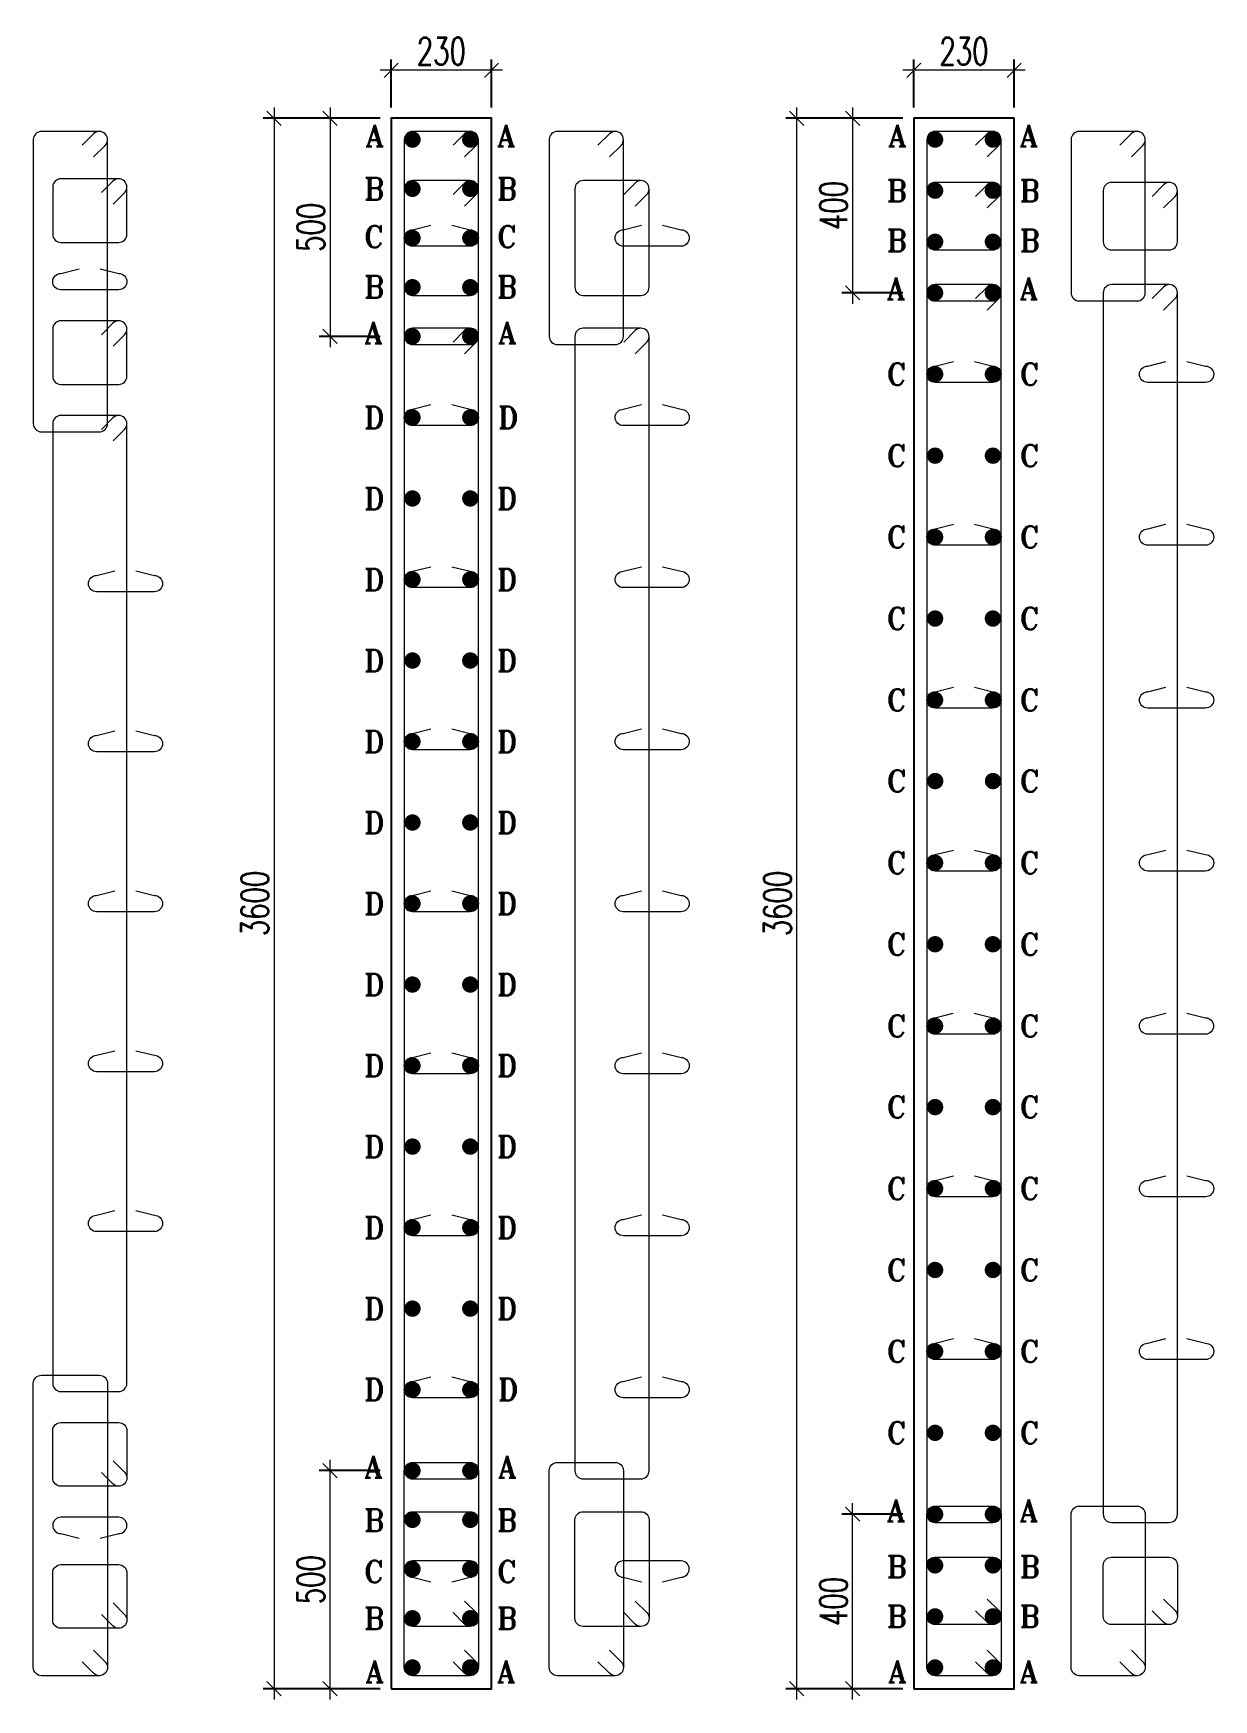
# Model space of a CAD drawing. Header units: millimetres. Extents: x 1123469 to 1752051, y -126924 to 196924.
# Drawn here: x 1627147 to 1637968, y -91396 to -76117 of the extents above; entities that cross this region are included whole.
import ezdxf

# ---------------------------------------------------------------- set-up
doc = ezdxf.new("R2010")
doc.units = ezdxf.units.MM
doc.header["$LTSCALE"] = 500
doc.header["$MEASUREMENT"] = 0
doc.header["$PDMODE"] = 34
doc.layers.get('Defpoints').update_dxf_attribs({"lineweight": 0})
doc.layers.add('DIAMENTION', color=1, linetype='Continuous', lineweight=0)
doc.layers.add('STEEL', color=7, linetype='Continuous', lineweight=20)
for name, color, linetype in [('Reinf', 4, 'Continuous'), ('S-TEXT', 3, 'Continuous'), ('TOWER AREA COLUMN.', 6, 'Continuous')]:
    doc.layers.add(name, color=color, linetype=linetype)
doc.styles.add('2MM', font='romans.shx', dxfattribs={"width": 0.7})
doc.styles.add('ROMANT', font='romant__.ttf', dxfattribs={"width": 0.9, "height": 600})
doc.dimstyles.new('SHUIB', dxfattribs={"dimtxt": 200, "dimasz": 180, "dimexe": 100, "dimexo": 250, "dimgap": 50, "dimtad": 2, "dimdec": 0, "dimzin": 1, "dimdsep": 46, "dimtxsty": '2MM', "dimblk": 'OBLIQUE', "dimcen": 0, "dimdle": 100, "dimclrd": 1, "dimclre": 1, "dimclrt": 3, "dimadec": 0, "dimazin": 0, "dimtfac": 1, "dimtdec": 0, "dimtix": 1, "dimtmove": 2, "dimatfit": 3, "dimfxl": 1, "dimtolj": 1, "dimlwd": -1, "dimarcsym": 0})

# ---------------------------------------------------------------- blocks, each defined once
blk = doc.blocks.new('_Oblique')
at = {"color": 0, "linetype": 'ByBlock', "lineweight": -2}
blk.add_line((-0.5, -0.5), (0.5, 0.5), dxfattribs=at)
blk = doc.blocks.new('*D777')
at = {"layer": 'Defpoints', "color": 0, "ltscale": 100, "transparency": 16777216}
for p in [(1630428, -76456), (1630428, -76896), (1631348, -76896)]:
    blk.add_point(p, dxfattribs=at)
at = {"layer": 'DIAMENTION', "color": 1, "lineweight": -2, "ltscale": 100, "transparency": 16777216}
for p, q in [((1630428, -76796), (1630428, -76356)), ((1631348, -76796), (1631348, -76356))]:
    blk.add_line(p, q, dxfattribs=at)
at = {"layer": 'DIAMENTION', "color": 1, "ltscale": 100, "transparency": 16777216}
blk.add_line((1631448, -76456), (1630328, -76456), dxfattribs=at)
at = {"layer": 'DIAMENTION', "color": 1, "ltscale": 100, "transparency": 16777216, "xscale": 130, "yscale": 130, "zscale": 130, "rotation": 180}
blk.add_blockref('_Oblique', (1630428, -76456), dxfattribs=at)
at = {"layer": 'DIAMENTION', "color": 1, "ltscale": 100, "transparency": 16777216, "xscale": 130, "yscale": 130, "zscale": 130}
blk.add_blockref('_Oblique', (1631348, -76456), dxfattribs=at)
at = {"layer": 'DIAMENTION', "color": 3, "ltscale": 100, "transparency": 16777216, "insert": (1630888, -76281), "char_height": 250, "attachment_point": 5, "style": '2MM'}
blk.add_mtext('\\A1;230', dxfattribs=at)
blk = doc.blocks.new('*D778')
at = {"layer": 'Defpoints', "color": 0, "ltscale": 100, "transparency": 16777216}
for p in [(1630428, -76896), (1629354, -91296), (1630428, -91296)]:
    blk.add_point(p, dxfattribs=at)
at = {"layer": 'DIAMENTION', "color": 1, "ltscale": 100, "transparency": 16777216}
blk.add_line((1629354, -76796), (1629354, -91396), dxfattribs=at)
at = {"layer": 'DIAMENTION', "color": 1, "lineweight": -2, "ltscale": 100, "transparency": 16777216}
for p, q in [((1630328, -76896), (1629254, -76896)), ((1630328, -91296), (1629254, -91296))]:
    blk.add_line(p, q, dxfattribs=at)
at = {"layer": 'DIAMENTION', "color": 1, "ltscale": 100, "transparency": 16777216, "xscale": 130, "yscale": 130, "zscale": 130}
for p, rotation in [((1629354, -76896), 90), ((1629354, -91296), 270)]:
    blk.add_blockref('_Oblique', p, dxfattribs=dict(at, rotation=rotation))
at = {"layer": 'DIAMENTION', "color": 3, "ltscale": 100, "transparency": 16777216, "insert": (1629179, -84096), "char_height": 250, "attachment_point": 5, "rotation": 90, "style": '2MM'}
blk.add_mtext('\\A1;3600', dxfattribs=at)
blk = doc.blocks.new('*D776')
at = {"layer": 'Defpoints', "color": 0, "ltscale": 100, "transparency": 16777216}
for p in [(1630428, -76896), (1629867, -78896), (1630428, -78896)]:
    blk.add_point(p, dxfattribs=at)
at = {"layer": 'DIAMENTION', "color": 1, "ltscale": 100, "transparency": 16777216}
blk.add_line((1629867, -76796), (1629867, -78996), dxfattribs=at)
at = {"layer": 'DIAMENTION', "color": 1, "lineweight": -2, "ltscale": 100, "transparency": 16777216}
for p, q in [((1630328, -76896), (1629767, -76896)), ((1630328, -78896), (1629767, -78896))]:
    blk.add_line(p, q, dxfattribs=at)
at = {"layer": 'DIAMENTION', "color": 1, "ltscale": 100, "transparency": 16777216, "xscale": 130, "yscale": 130, "zscale": 130}
for p, rotation in [((1629867, -76896), 90), ((1629867, -78896), 270)]:
    blk.add_blockref('_Oblique', p, dxfattribs=dict(at, rotation=rotation))
at = {"layer": 'DIAMENTION', "color": 3, "ltscale": 100, "transparency": 16777216, "insert": (1629692, -77896), "char_height": 250, "attachment_point": 5, "rotation": 90, "style": '2MM'}
blk.add_mtext('\\A1;500', dxfattribs=at)
blk = doc.blocks.new('*D780')
at = {"layer": 'Defpoints', "color": 0, "ltscale": 100, "transparency": 16777216}
for p in [(1635219, -76456), (1635219, -76896), (1636139, -76896)]:
    blk.add_point(p, dxfattribs=at)
at = {"layer": 'DIAMENTION', "color": 1, "lineweight": -2, "ltscale": 100, "transparency": 16777216}
for p, q in [((1635219, -76796), (1635219, -76356)), ((1636139, -76796), (1636139, -76356))]:
    blk.add_line(p, q, dxfattribs=at)
at = {"layer": 'DIAMENTION', "color": 1, "ltscale": 100, "transparency": 16777216}
blk.add_line((1636239, -76456), (1635119, -76456), dxfattribs=at)
at = {"layer": 'DIAMENTION', "color": 1, "ltscale": 100, "transparency": 16777216, "xscale": 130, "yscale": 130, "zscale": 130, "rotation": 180}
blk.add_blockref('_Oblique', (1635219, -76456), dxfattribs=at)
at = {"layer": 'DIAMENTION', "color": 1, "ltscale": 100, "transparency": 16777216, "xscale": 130, "yscale": 130, "zscale": 130}
blk.add_blockref('_Oblique', (1636139, -76456), dxfattribs=at)
at = {"layer": 'DIAMENTION', "color": 3, "ltscale": 100, "transparency": 16777216, "insert": (1635679, -76281), "char_height": 250, "attachment_point": 5, "style": '2MM'}
blk.add_mtext('\\A1;230', dxfattribs=at)
blk = doc.blocks.new('*D781')
at = {"layer": 'Defpoints', "color": 0, "ltscale": 100, "transparency": 16777216}
for p in [(1635219, -76896), (1634145, -91296), (1635219, -91296)]:
    blk.add_point(p, dxfattribs=at)
at = {"layer": 'DIAMENTION', "color": 1, "ltscale": 100, "transparency": 16777216}
blk.add_line((1634145, -76796), (1634145, -91396), dxfattribs=at)
at = {"layer": 'DIAMENTION', "color": 1, "lineweight": -2, "ltscale": 100, "transparency": 16777216}
for p, q in [((1635119, -76896), (1634045, -76896)), ((1635119, -91296), (1634045, -91296))]:
    blk.add_line(p, q, dxfattribs=at)
at = {"layer": 'DIAMENTION', "color": 1, "ltscale": 100, "transparency": 16777216, "xscale": 130, "yscale": 130, "zscale": 130}
for p, rotation in [((1634145, -76896), 90), ((1634145, -91296), 270)]:
    blk.add_blockref('_Oblique', p, dxfattribs=dict(at, rotation=rotation))
at = {"layer": 'DIAMENTION', "color": 3, "ltscale": 100, "transparency": 16777216, "insert": (1633970, -84096), "char_height": 250, "attachment_point": 5, "rotation": 90, "style": '2MM'}
blk.add_mtext('\\A1;3600', dxfattribs=at)
blk = doc.blocks.new('*D779')
at = {"layer": 'Defpoints', "color": 0, "ltscale": 100, "transparency": 16777216}
for p in [(1635219, -76896), (1634658, -78496), (1635219, -78496)]:
    blk.add_point(p, dxfattribs=at)
at = {"layer": 'DIAMENTION', "color": 1, "ltscale": 100, "transparency": 16777216}
blk.add_line((1634658, -76796), (1634658, -78596), dxfattribs=at)
at = {"layer": 'DIAMENTION', "color": 1, "lineweight": -2, "ltscale": 100, "transparency": 16777216}
for p, q in [((1635119, -76896), (1634558, -76896)), ((1635119, -78496), (1634558, -78496))]:
    blk.add_line(p, q, dxfattribs=at)
at = {"layer": 'DIAMENTION', "color": 1, "ltscale": 100, "transparency": 16777216, "xscale": 130, "yscale": 130, "zscale": 130}
for p, rotation in [((1634658, -76896), 90), ((1634658, -78496), 270)]:
    blk.add_blockref('_Oblique', p, dxfattribs=dict(at, rotation=rotation))
at = {"layer": 'DIAMENTION', "color": 3, "ltscale": 100, "transparency": 16777216, "insert": (1634483, -77696), "char_height": 250, "attachment_point": 5, "rotation": 90, "style": '2MM'}
blk.add_mtext('\\A1;400', dxfattribs=at)
blk = doc.blocks.new('*D814')
at = {"layer": 'Defpoints', "color": 0, "ltscale": 100, "transparency": 16777216}
for p in [(1629867, -89296), (1630428, -89296), (1630428, -91296)]:
    blk.add_point(p, dxfattribs=at)
at = {"layer": 'DIAMENTION', "color": 1, "ltscale": 100, "transparency": 16777216}
blk.add_line((1629867, -91396), (1629867, -89196), dxfattribs=at)
at = {"layer": 'DIAMENTION', "color": 1, "lineweight": -2, "ltscale": 100, "transparency": 16777216}
for p, q in [((1630328, -89296), (1629767, -89296)), ((1630328, -91296), (1629767, -91296))]:
    blk.add_line(p, q, dxfattribs=at)
at = {"layer": 'DIAMENTION', "color": 1, "ltscale": 100, "transparency": 16777216, "xscale": 130, "yscale": 130, "zscale": 130}
for p, rotation in [((1629867, -89296), 90), ((1629867, -91296), 270)]:
    blk.add_blockref('_Oblique', p, dxfattribs=dict(at, rotation=rotation))
at = {"layer": 'DIAMENTION', "color": 3, "ltscale": 100, "transparency": 16777216, "insert": (1629692, -90296), "char_height": 250, "attachment_point": 5, "rotation": 90, "style": '2MM'}
blk.add_mtext('\\A1;500', dxfattribs=at)
blk = doc.blocks.new('*D815')
at = {"layer": 'Defpoints', "color": 0, "ltscale": 100, "transparency": 16777216}
for p in [(1634658, -89696), (1635219, -89696), (1635219, -91296)]:
    blk.add_point(p, dxfattribs=at)
at = {"layer": 'DIAMENTION', "color": 1, "ltscale": 100, "transparency": 16777216}
blk.add_line((1634658, -91396), (1634658, -89596), dxfattribs=at)
at = {"layer": 'DIAMENTION', "color": 1, "lineweight": -2, "ltscale": 100, "transparency": 16777216}
for p, q in [((1635119, -89696), (1634558, -89696)), ((1635119, -91296), (1634558, -91296))]:
    blk.add_line(p, q, dxfattribs=at)
at = {"layer": 'DIAMENTION', "color": 1, "ltscale": 100, "transparency": 16777216, "xscale": 130, "yscale": 130, "zscale": 130}
for p, rotation in [((1634658, -89696), 90), ((1634658, -91296), 270)]:
    blk.add_blockref('_Oblique', p, dxfattribs=dict(at, rotation=rotation))
at = {"layer": 'DIAMENTION', "color": 3, "ltscale": 100, "transparency": 16777216, "insert": (1634483, -90496), "char_height": 250, "attachment_point": 5, "rotation": 90, "style": '2MM'}
blk.add_mtext('\\A1;400', dxfattribs=at)

msp = doc.modelspace()

# ---------------------------------------------------------------- linework, layer by layer
at = {"layer": 'Reinf', "color": 4, "linetype": 'ByBlock', "const_width": 75}
for points in [[(1630623.1, -77128.9, -1), (1630623.1, -77053.9, -1)], [(1631153.1, -77128.9, 1), (1631153.1, -77053.9, 1)], [(1635414.3, -77128.9, -1), (1635414.3, -77053.9, -1)], [(1635944.3, -77128.9, 1), (1635944.3, -77053.9, 1)], [(1630623.1, -77580.1, -1), (1630623.1, -77505.1, -1)], [(1631153.1, -77580.1, 1), (1631153.1, -77505.1, 1)], [(1635414.3, -77597.2, -1), (1635414.3, -77522.2, -1)], [(1635944.3, -77597.2, 1), (1635944.3, -77522.2, 1)], [(1630623.1, -78031.4, -1), (1630623.1, -77956.4, -1)], [(1631153.1, -78031.4, 1), (1631153.1, -77956.4, 1)], [(1635414.3, -78065.6, -1), (1635414.3, -77990.6, -1)], [(1635944.3, -78065.6, 1), (1635944.3, -77990.6, 1)], [(1630623.1, -78482.6, -1), (1630623.1, -78407.6, -1)], [(1631153.1, -78482.6, 1), (1631153.1, -78407.6, 1)], [(1635414.3, -78533.9, -1), (1635414.3, -78458.9, -1)], [(1635944.3, -78533.9, 1), (1635944.3, -78458.9, 1)], [(1630623.1, -78933.9, -1), (1630623.1, -78858.9, -1)], [(1631153.1, -78933.9, 1), (1631153.1, -78858.9, 1)], [(1635414.3, -79280.6, -1), (1635414.3, -79205.6, -1)], [(1635944.3, -79280.6, 1), (1635944.3, -79205.6, 1)], [(1630623.1, -79676.8, -1), (1630623.1, -79601.8, -1)], [(1631153.1, -79676.8, 1), (1631153.1, -79601.8, 1)], [(1635414.3, -80027.2, -1), (1635414.3, -79952.2, -1)], [(1635944.3, -80027.2, 1), (1635944.3, -79952.2, 1)], [(1630623.1, -80419.6, -1), (1630623.1, -80344.6, -1)], [(1631153.1, -80419.6, 1), (1631153.1, -80344.6, 1)], [(1635414.3, -80773.9, -1), (1635414.3, -80698.9, -1)], [(1635944.3, -80773.9, 1), (1635944.3, -80698.9, 1)], [(1630623.1, -81162.5, -1), (1630623.1, -81087.5, -1)], [(1631153.1, -81162.5, 1), (1631153.1, -81087.5, 1)], [(1635414.3, -81520.6, -1), (1635414.3, -81445.6, -1)], [(1635944.3, -81520.6, 1), (1635944.3, -81445.6, 1)], [(1630623.1, -81905.3, -1), (1630623.1, -81830.3, -1)], [(1631153.1, -81905.3, 1), (1631153.1, -81830.3, 1)], [(1635414.3, -82267.2, -1), (1635414.3, -82192.2, -1)], [(1635944.3, -82267.2, 1), (1635944.3, -82192.2, 1)], [(1630623.1, -82648.2, -1), (1630623.1, -82573.2, -1)], [(1631153.1, -82648.2, 1), (1631153.1, -82573.2, 1)], [(1635415.3, -83010.9, -1), (1635415.3, -82935.9, -1)], [(1635945.3, -83010.9, 1), (1635945.3, -82935.9, 1)], [(1630623.1, -83391, -1), (1630623.1, -83316, -1)], [(1631153.1, -83391, 1), (1631153.1, -83316, 1)], [(1635414.3, -83760.6, -1), (1635414.3, -83685.6, -1)], [(1635944.3, -83760.6, 1), (1635944.3, -83685.6, 1)], [(1630623.1, -84133.9, -1), (1630623.1, -84058.9, -1)], [(1631153.1, -84133.9, 1), (1631153.1, -84058.9, 1)], [(1635414.3, -84507.2, -1), (1635414.3, -84432.2, -1)], [(1635944.3, -84507.2, 1), (1635944.3, -84432.2, 1)], [(1630623.1, -84876.8, -1), (1630623.1, -84801.8, -1)], [(1631153.1, -84876.8, 1), (1631153.1, -84801.8, 1)], [(1635413.9, -85256.9, -1), (1635413.9, -85181.9, -1)], [(1635943.9, -85256.9, 1), (1635943.9, -85181.9, 1)], [(1630623.1, -85619.6, -1), (1630623.1, -85544.6, -1)], [(1631153.1, -85619.6, 1), (1631153.1, -85544.6, 1)], [(1635414.3, -86000.6, -1), (1635414.3, -85925.6, -1)], [(1635944.3, -86000.6, 1), (1635944.3, -85925.6, 1)], [(1630623.1, -86362.5, -1), (1630623.1, -86287.5, -1)], [(1631153.1, -86362.5, 1), (1631153.1, -86287.5, 1)], [(1635414.3, -86747.2, -1), (1635414.3, -86672.2, -1)], [(1635944.3, -86747.2, 1), (1635944.3, -86672.2, 1)], [(1630623.1, -87105.3, -1), (1630623.1, -87030.3, -1)], [(1631153.1, -87105.3, 1), (1631153.1, -87030.3, 1)], [(1635414.3, -87493.9, -1), (1635414.3, -87418.9, -1)], [(1635944.3, -87493.9, 1), (1635944.3, -87418.9, 1)], [(1630623.1, -87848.2, -1), (1630623.1, -87773.2, -1)], [(1631153.1, -87848.2, 1), (1631153.1, -87773.2, 1)], [(1635414.3, -88240.6, -1), (1635414.3, -88165.6, -1)], [(1635944.3, -88240.6, 1), (1635944.3, -88165.6, 1)], [(1630623.1, -88516, 1), (1630623.1, -88591, 1)], [(1631153.1, -88516, -1), (1631153.1, -88591, -1)], [(1635414.3, -88987.2, -1), (1635414.3, -88912.2, -1)], [(1635944.3, -88987.2, 1), (1635944.3, -88912.2, 1)], [(1630623.1, -89258.9, 1), (1630623.1, -89333.9, 1)], [(1631153.1, -89258.9, -1), (1631153.1, -89333.9, -1)], [(1630623.1, -89710.1, 1), (1630623.1, -89785.1, 1)], [(1631153.1, -89710.1, -1), (1631153.1, -89785.1, -1)], [(1635414.3, -89658.9, 1), (1635414.3, -89733.9, 1)], [(1635944.3, -89658.9, -1), (1635944.3, -89733.9, -1)], [(1630623.1, -90161.4, 1), (1630623.1, -90236.4, 1)], [(1631153.1, -90161.4, -1), (1631153.1, -90236.4, -1)], [(1635414.3, -90127.2, 1), (1635414.3, -90202.2, 1)], [(1635944.3, -90127.2, -1), (1635944.3, -90202.2, -1)], [(1630623.1, -90612.6, 1), (1630623.1, -90687.6, 1)], [(1631153.1, -90612.6, -1), (1631153.1, -90687.6, -1)], [(1635414.3, -90595.6, 1), (1635414.3, -90670.6, 1)], [(1635944.3, -90595.6, -1), (1635944.3, -90670.6, -1)], [(1630623.1, -91063.9, 1), (1630623.1, -91138.9, 1)], [(1631153.1, -91063.9, -1), (1631153.1, -91138.9, -1)], [(1635414.3, -91063.9, 1), (1635414.3, -91138.9, 1)], [(1635944.3, -91063.9, -1), (1635944.3, -91138.9, -1)]]:
    msp.add_lwpolyline(points, format="xyb", close=True, dxfattribs=at)
at = {"layer": 'STEEL', "color": 4, "linetype": 'ByBlock'}
for points in [[(1627222.2, -79771.4), (1627752.2, -79771.4, 0.4142136), (1627827.2, -79696.4), (1627827.2, -77091.4, 0.4142136), (1627752.2, -77016.4), (1627222.2, -77016.4, 0.4142136), (1627147.2, -77091.4), (1627147.2, -79696.4, 0.4142136)], [(1630623.1, -78971.4), (1631153.1, -78971.4, 0.4142136), (1631228.1, -78896.4), (1631228.1, -77091.4, 0.4142136), (1631153.1, -77016.4), (1630623.1, -77016.4, 0.4142136), (1630548.1, -77091.4), (1630548.1, -78896.4, 0.4142136)], [(1631951.9, -78971.4), (1632481.9, -78971.4, 0.4142136), (1632556.9, -78896.4), (1632556.9, -77091.4, 0.4142136), (1632481.9, -77016.4), (1631951.9, -77016.4, 0.4142136), (1631876.9, -77091.4), (1631876.9, -78896.4, 0.4142136)], [(1635414.3, -78571.4), (1635944.3, -78571.4, 0.4142136), (1636019.3, -78496.4), (1636019.3, -77091.4, 0.4142136), (1635944.3, -77016.4), (1635414.3, -77016.4, 0.4142136), (1635339.3, -77091.4), (1635339.3, -78496.4, 0.4142136)], [(1636735.9, -78571.4), (1637265.9, -78571.4, 0.4142136), (1637340.9, -78496.4), (1637340.9, -77091.4, 0.4142136), (1637265.9, -77016.4), (1636735.9, -77016.4, 0.4142136), (1636660.9, -77091.4), (1636660.9, -78496.4, 0.4142136)], [(1627399.7, -78034.4), (1627929.7, -78034.4, 0.4142136), (1628004.7, -77959.4), (1628004.7, -77525.6, 0.4142136), (1627929.7, -77450.6), (1627399.7, -77450.6, 0.4142136), (1627324.7, -77525.6), (1627324.7, -77959.4, 0.4142136)], [(1630623.1, -78519.9), (1631153.1, -78519.9, 0.4142136), (1631228.1, -78444.9), (1631228.1, -77542.6, 0.4142136), (1631153.1, -77467.6), (1630623.1, -77467.6, 0.4142136), (1630548.1, -77542.6), (1630548.1, -78444.9, 0.4142136)], [(1632187.5, -78519.9), (1632717.5, -78519.9, 0.4142136), (1632792.5, -78444.9), (1632792.5, -77542.6, 0.4142136), (1632717.5, -77467.6), (1632187.5, -77467.6, 0.4142136), (1632112.5, -77542.6), (1632112.5, -78444.9, 0.4142136)], [(1635414.3, -78102.8), (1635944.3, -78102.8, 0.4142136), (1636019.3, -78027.8), (1636019.3, -77559.7, 0.4142136), (1635944.3, -77484.7), (1635414.3, -77484.7, 0.4142136), (1635339.3, -77559.7), (1635339.3, -78027.8, 0.4142136)], [(1637031.1, -78102.8), (1637561.1, -78102.8, 0.4142136), (1637636.1, -78027.8), (1637636.1, -77559.7, 0.4142136), (1637561.1, -77484.7), (1637031.1, -77484.7, 0.4142136), (1636956.1, -77559.7), (1636956.1, -78027.8, 0.4142136)], [(1635414.3, -89771.4), (1635944.3, -89771.4, 0.4142136), (1636019.3, -89696.4), (1636019.3, -78496.4, 0.4142136), (1635944.3, -78421.4), (1635414.3, -78421.4, 0.4142136), (1635339.3, -78496.4), (1635339.3, -89696.4, 0.4142136)], [(1637031.1, -89771.4), (1637561.1, -89771.4, 0.4142136), (1637636.1, -89696.4), (1637636.1, -78496.4, 0.4142136), (1637561.1, -78421.4), (1637031.1, -78421.4, 0.4142136), (1636956.1, -78496.4), (1636956.1, -89696.4, 0.4142136)], [(1627399.7, -79336.9), (1627929.7, -79336.9, 0.4142136), (1628004.7, -79261.9), (1628004.7, -78828.1, 0.4142136), (1627929.7, -78753.1), (1627399.7, -78753.1, 0.4142136), (1627324.7, -78828.1), (1627324.7, -79261.9, 0.4142136)], [(1630623.1, -89371.4), (1631153.1, -89371.4, 0.4142136), (1631228.1, -89296.4), (1631228.1, -78896.4, 0.4142136), (1631153.1, -78821.4), (1630623.1, -78821.4, 0.4142136), (1630548.1, -78896.4), (1630548.1, -89296.4, 0.4142136)], [(1632187.5, -89371.4), (1632717.5, -89371.4, 0.4142136), (1632792.5, -89296.4), (1632792.5, -78896.4, 0.4142136), (1632717.5, -78821.4), (1632187.5, -78821.4, 0.4142136), (1632112.5, -78896.4), (1632112.5, -89296.4, 0.4142136)], [(1627399.7, -88571.4), (1627929.7, -88571.4, 0.4142136), (1628004.7, -88496.4), (1628004.7, -79696.4, 0.4142136), (1627929.7, -79621.4), (1627399.7, -79621.4, 0.4142136), (1627324.7, -79696.4), (1627324.7, -88496.4, 0.4142136)], [(1627222.2, -88421.4), (1627752.2, -88421.4, -0.4142136), (1627827.2, -88496.4), (1627827.2, -91101.4, -0.4142136), (1627752.2, -91176.4), (1627222.2, -91176.4, -0.4142136), (1627147.2, -91101.4), (1627147.2, -88496.4, -0.4142136)], [(1627399.7, -88855.8), (1627929.7, -88855.8, -0.4142136), (1628004.7, -88930.8), (1628004.7, -89364.7, -0.4142136), (1627929.7, -89439.7), (1627399.7, -89439.7, -0.4142136), (1627324.7, -89364.7), (1627324.7, -88930.8, -0.4142136)], [(1630623.1, -89221.4), (1631153.1, -89221.4, -0.4142136), (1631228.1, -89296.4), (1631228.1, -91101.4, -0.4142136), (1631153.1, -91176.4), (1630623.1, -91176.4, -0.4142136), (1630548.1, -91101.4), (1630548.1, -89296.4, -0.4142136)], [(1631951.9, -89221.4), (1632481.9, -89221.4, -0.4142136), (1632556.9, -89296.4), (1632556.9, -91101.4, -0.4142136), (1632481.9, -91176.4), (1631951.9, -91176.4, -0.4142136), (1631876.9, -91101.4), (1631876.9, -89296.4, -0.4142136)], [(1630623.1, -89672.9), (1631153.1, -89672.9, -0.4142136), (1631228.1, -89747.9), (1631228.1, -90650.1, -0.4142136), (1631153.1, -90725.1), (1630623.1, -90725.1, -0.4142136), (1630548.1, -90650.1), (1630548.1, -89747.9, -0.4142136)], [(1632187.5, -89672.9), (1632717.5, -89672.9, -0.4142136), (1632792.5, -89747.9), (1632792.5, -90650.1, -0.4142136), (1632717.5, -90725.1), (1632187.5, -90725.1, -0.4142136), (1632112.5, -90650.1), (1632112.5, -89747.9, -0.4142136)], [(1635414.3, -89621.4), (1635944.3, -89621.4, -0.4142136), (1636019.3, -89696.4), (1636019.3, -91101.4, -0.4142136), (1635944.3, -91176.4), (1635414.3, -91176.4, -0.4142136), (1635339.3, -91101.4), (1635339.3, -89696.4, -0.4142136)], [(1636735.9, -89621.4), (1637265.9, -89621.4, -0.4142136), (1637340.9, -89696.4), (1637340.9, -91101.4, -0.4142136), (1637265.9, -91176.4), (1636735.9, -91176.4, -0.4142136), (1636660.9, -91101.4), (1636660.9, -89696.4, -0.4142136)], [(1635414.3, -90090), (1635944.3, -90090, -0.4142136), (1636019.3, -90165), (1636019.3, -90633.1, -0.4142136), (1635944.3, -90708.1), (1635414.3, -90708.1, -0.4142136), (1635339.3, -90633.1), (1635339.3, -90165, -0.4142136)], [(1637031.1, -90090), (1637561.1, -90090, -0.4142136), (1637636.1, -90165), (1637636.1, -90633.1, -0.4142136), (1637561.1, -90708.1), (1637031.1, -90708.1, -0.4142136), (1636956.1, -90633.1), (1636956.1, -90165, -0.4142136)], [(1627399.7, -90158.3), (1627929.7, -90158.3, -0.4142136), (1628004.7, -90233.3), (1628004.7, -90667.2, -0.4142136), (1627929.7, -90742.2), (1627399.7, -90742.2, -0.4142136), (1627324.7, -90667.2), (1627324.7, -90233.3, -0.4142136)]]:
    msp.add_lwpolyline(points, format="xyb", close=True, dxfattribs=at)
for points in [[(1627700.2, -77249.6), (1627805.4, -77144.4, 0.4142136), (1627805.4, -77038.4), (1627805.4, -77038.4, 0.4142136), (1627699.3, -77038.4), (1627594.1, -77143.6)], [(1631101.1, -77249.6), (1631206.3, -77144.4, 0.4142136), (1631206.3, -77038.4), (1631206.3, -77038.4, 0.4142136), (1631100.2, -77038.4), (1630995, -77143.6)], [(1632429.9, -77249.6), (1632535.1, -77144.4, 0.4142136), (1632535.1, -77038.4), (1632535.1, -77038.4, 0.4142136), (1632429, -77038.4), (1632323.8, -77143.6)], [(1635892.3, -77249.6), (1635997.5, -77144.4, 0.4142136), (1635997.5, -77038.4), (1635997.5, -77038.4, 0.4142136), (1635891.4, -77038.4), (1635786.2, -77143.6)], [(1637213.9, -77249.6), (1637319.1, -77144.4, 0.4142136), (1637319.1, -77038.4), (1637319.1, -77038.4, 0.4142136), (1637213, -77038.4), (1637107.8, -77143.6)], [(1627877.7, -77683.8), (1627982.9, -77578.6, 0.4142136), (1627982.9, -77472.5), (1627982.9, -77472.5, 0.4142136), (1627876.8, -77472.5), (1627771.6, -77577.7)], [(1631101.1, -77700.9), (1631206.3, -77595.7, 0.4142136), (1631206.3, -77489.6), (1631206.3, -77489.6, 0.4142136), (1631100.2, -77489.6), (1630995, -77594.8)], [(1632665.5, -77700.9), (1632770.7, -77595.7, 0.4142136), (1632770.7, -77489.6), (1632770.7, -77489.6, 0.4142136), (1632664.6, -77489.6), (1632559.4, -77594.8)], [(1635892.3, -77718), (1635997.5, -77612.8, 0.4142136), (1635997.5, -77506.7), (1635997.5, -77506.7, 0.4142136), (1635891.4, -77506.7), (1635786.2, -77611.9)], [(1637509, -77718), (1637614.3, -77612.8, 0.4142136), (1637614.3, -77506.7), (1637614.3, -77506.7, 0.4142136), (1637508.2, -77506.7), (1637403, -77611.9)], [(1630982.8, -77876.7), (1631153.1, -77918.9, -0.4142136), (1631228.1, -77993.9), (1631228.1, -77993.9, -0.4142136), (1631153.1, -78068.9), (1630623.1, -78068.9, -0.4142136), (1630548.1, -77993.9), (1630548.1, -77993.9, -0.4142136), (1630623.1, -77918.9), (1630790.4, -77876.7)], [(1632915.4, -77876.7), (1633085.7, -77918.9, -0.4142136), (1633160.7, -77993.9), (1633160.7, -77993.9, -0.4142136), (1633085.7, -78068.9), (1632555.7, -78068.9, -0.4142136), (1632480.7, -77993.9), (1632480.7, -77993.9, -0.4142136), (1632555.7, -77918.9), (1632722.9, -77876.7)], [(1627759.4, -78276.7), (1627929.7, -78318.9, -0.4142136), (1628004.7, -78393.9), (1628004.7, -78393.9, -0.4142136), (1627929.7, -78468.9), (1627399.7, -78468.9, -0.4142136), (1627324.7, -78393.9), (1627324.7, -78393.9, -0.4142136), (1627399.7, -78318.9), (1627567, -78276.7)], [(1635892.3, -78654.6), (1635997.5, -78549.4, 0.4142136), (1635997.5, -78443.4), (1635997.5, -78443.4, 0.4142136), (1635891.4, -78443.4), (1635786.2, -78548.6)], [(1637509, -78654.6), (1637614.3, -78549.4, 0.4142136), (1637614.3, -78443.4), (1637614.3, -78443.4, 0.4142136), (1637508.2, -78443.4), (1637403, -78548.6)], [(1627877.7, -78986.3), (1627982.9, -78881.1, 0.4142136), (1627982.9, -78775), (1627982.9, -78775, 0.4142136), (1627876.8, -78775), (1627771.6, -78880.2)], [(1631101.1, -79054.6), (1631206.3, -78949.4, 0.4142136), (1631206.3, -78843.4), (1631206.3, -78843.4, 0.4142136), (1631100.2, -78843.4), (1630995, -78948.6)], [(1632665.5, -79054.6), (1632770.7, -78949.4, 0.4142136), (1632770.7, -78843.4), (1632770.7, -78843.4, 0.4142136), (1632664.6, -78843.4), (1632559.4, -78948.6)], [(1635774.1, -79125.8), (1635944.3, -79168.1, -0.4142136), (1636019.3, -79243.1), (1636019.3, -79243.1, -0.4142136), (1635944.3, -79318.1), (1635414.3, -79318.1, -0.4142136), (1635339.3, -79243.1), (1635339.3, -79243.1, -0.4142136), (1635414.3, -79168.1), (1635581.6, -79125.8)], [(1637722.9, -79125.8), (1637893.2, -79168.1, -0.4142136), (1637968.2, -79243.1), (1637968.2, -79243.1, -0.4142136), (1637893.2, -79318.1), (1637363.2, -79318.1, -0.4142136), (1637288.2, -79243.1), (1637288.2, -79243.1, -0.4142136), (1637363.2, -79168.1), (1637530.4, -79125.8)], [(1630982.8, -79522), (1631153.1, -79564.3, -0.4142136), (1631228.1, -79639.3), (1631228.1, -79639.3, -0.4142136), (1631153.1, -79714.3), (1630623.1, -79714.3, -0.4142136), (1630548.1, -79639.3), (1630548.1, -79639.3, -0.4142136), (1630623.1, -79564.3), (1630790.4, -79522)], [(1632915.4, -79522), (1633085.7, -79564.3, -0.4142136), (1633160.7, -79639.3), (1633160.7, -79639.3, -0.4142136), (1633085.7, -79714.3), (1632555.7, -79714.3, -0.4142136), (1632480.7, -79639.3), (1632480.7, -79639.3, -0.4142136), (1632555.7, -79564.3), (1632722.9, -79522)], [(1627877.7, -79854.6), (1627982.9, -79749.4, 0.4142136), (1627982.9, -79643.4), (1627982.9, -79643.4, 0.4142136), (1627876.8, -79643.4), (1627771.6, -79748.6)], [(1635774.1, -80619.2), (1635944.3, -80661.4, -0.4142136), (1636019.3, -80736.4), (1636019.3, -80736.4, -0.4142136), (1635944.3, -80811.4), (1635414.3, -80811.4, -0.4142136), (1635339.3, -80736.4), (1635339.3, -80736.4, -0.4142136), (1635414.3, -80661.4), (1635581.6, -80619.2)], [(1637722.9, -80619.2), (1637893.2, -80661.4, -0.4142136), (1637968.2, -80736.4), (1637968.2, -80736.4, -0.4142136), (1637893.2, -80811.4), (1637363.2, -80811.4, -0.4142136), (1637288.2, -80736.4), (1637288.2, -80736.4, -0.4142136), (1637363.2, -80661.4), (1637530.4, -80619.2)], [(1628086.7, -81045.8), (1628257, -81088.1, -0.4142136), (1628332, -81163.1), (1628332, -81163.1, -0.4142136), (1628257, -81238.1), (1627727, -81238.1, -0.4142136), (1627652, -81163.1), (1627652, -81163.1, -0.4142136), (1627727, -81088.1), (1627894.2, -81045.8)], [(1630982.8, -81007.8), (1631153.1, -81050, -0.4142136), (1631228.1, -81125), (1631228.1, -81125, -0.4142136), (1631153.1, -81200), (1630623.1, -81200, -0.4142136), (1630548.1, -81125), (1630548.1, -81125, -0.4142136), (1630623.1, -81050), (1630790.4, -81007.8)], [(1632915.4, -81007.8), (1633085.7, -81050, -0.4142136), (1633160.7, -81125), (1633160.7, -81125, -0.4142136), (1633085.7, -81200), (1632555.7, -81200, -0.4142136), (1632480.7, -81125), (1632480.7, -81125, -0.4142136), (1632555.7, -81050), (1632722.9, -81007.8)], [(1635774.1, -82112.5), (1635944.3, -82154.7, -0.4142136), (1636019.3, -82229.7), (1636019.3, -82229.7, -0.4142136), (1635944.3, -82304.7), (1635414.3, -82304.7, -0.4142136), (1635339.3, -82229.7), (1635339.3, -82229.7, -0.4142136), (1635414.3, -82154.7), (1635581.6, -82112.5)], [(1637722.9, -82112.5), (1637893.2, -82154.7, -0.4142136), (1637968.2, -82229.7), (1637968.2, -82229.7, -0.4142136), (1637893.2, -82304.7), (1637363.2, -82304.7, -0.4142136), (1637288.2, -82229.7), (1637288.2, -82229.7, -0.4142136), (1637363.2, -82154.7), (1637530.4, -82112.5)], [(1630982.8, -82493.5), (1631153.1, -82535.7, -0.4142136), (1631228.1, -82610.7), (1631228.1, -82610.7, -0.4142136), (1631153.1, -82685.7), (1630623.1, -82685.7, -0.4142136), (1630548.1, -82610.7), (1630548.1, -82610.7, -0.4142136), (1630623.1, -82535.7), (1630790.4, -82493.5)], [(1632915.4, -82493.5), (1633085.7, -82535.7, -0.4142136), (1633160.7, -82610.7), (1633160.7, -82610.7, -0.4142136), (1633085.7, -82685.7), (1632555.7, -82685.7, -0.4142136), (1632480.7, -82610.7), (1632480.7, -82610.7, -0.4142136), (1632555.7, -82535.7), (1632722.9, -82493.5)], [(1628086.7, -82512.5), (1628257, -82554.7, -0.4142136), (1628332, -82629.7), (1628332, -82629.7, -0.4142136), (1628257, -82704.7), (1627727, -82704.7, -0.4142136), (1627652, -82629.7), (1627652, -82629.7, -0.4142136), (1627727, -82554.7), (1627894.2, -82512.5)], [(1635774.1, -83605.8), (1635944.3, -83648.1, -0.4142136), (1636019.3, -83723.1), (1636019.3, -83723.1, -0.4142136), (1635944.3, -83798.1), (1635414.3, -83798.1, -0.4142136), (1635339.3, -83723.1), (1635339.3, -83723.1, -0.4142136), (1635414.3, -83648.1), (1635581.6, -83605.8)], [(1637722.9, -83605.8), (1637893.2, -83648.1, -0.4142136), (1637968.2, -83723.1), (1637968.2, -83723.1, -0.4142136), (1637893.2, -83798.1), (1637363.2, -83798.1, -0.4142136), (1637288.2, -83723.1), (1637288.2, -83723.1, -0.4142136), (1637363.2, -83648.1), (1637530.4, -83605.8)], [(1628086.7, -83979.2), (1628257, -84021.4, -0.4142136), (1628332, -84096.4), (1628332, -84096.4, -0.4142136), (1628257, -84171.4), (1627727, -84171.4, -0.4142136), (1627652, -84096.4), (1627652, -84096.4, -0.4142136), (1627727, -84021.4), (1627894.2, -83979.2)], [(1630982.8, -83979.2), (1631153.1, -84021.4, -0.4142136), (1631228.1, -84096.4), (1631228.1, -84096.4, -0.4142136), (1631153.1, -84171.4), (1630623.1, -84171.4, -0.4142136), (1630548.1, -84096.4), (1630548.1, -84096.4, -0.4142136), (1630623.1, -84021.4), (1630790.4, -83979.2)], [(1632915.4, -83979.2), (1633085.7, -84021.4, -0.4142136), (1633160.7, -84096.4), (1633160.7, -84096.4, -0.4142136), (1633085.7, -84171.4), (1632555.7, -84171.4, -0.4142136), (1632480.7, -84096.4), (1632480.7, -84096.4, -0.4142136), (1632555.7, -84021.4), (1632722.9, -83979.2)], [(1635773.6, -85102.1), (1635943.9, -85144.4, -0.4142136), (1636018.9, -85219.4), (1636018.9, -85219.4, -0.4142136), (1635943.9, -85294.4), (1635413.9, -85294.4, -0.4142136), (1635338.9, -85219.4), (1635338.9, -85219.4, -0.4142136), (1635413.9, -85144.4), (1635581.2, -85102.1)], [(1637722.4, -85102.1), (1637892.7, -85144.4, -0.4142136), (1637967.7, -85219.4), (1637967.7, -85219.4, -0.4142136), (1637892.7, -85294.4), (1637362.7, -85294.4, -0.4142136), (1637287.7, -85219.4), (1637287.7, -85219.4, -0.4142136), (1637362.7, -85144.4), (1637530, -85102.1)], [(1628086.7, -85445.8), (1628257, -85488.1, -0.4142136), (1628332, -85563.1), (1628332, -85563.1, -0.4142136), (1628257, -85638.1), (1627727, -85638.1, -0.4142136), (1627652, -85563.1), (1627652, -85563.1, -0.4142136), (1627727, -85488.1), (1627894.2, -85445.8)], [(1630982.8, -85464.9), (1631153.1, -85507.1, -0.4142136), (1631228.1, -85582.1), (1631228.1, -85582.1, -0.4142136), (1631153.1, -85657.1), (1630623.1, -85657.1, -0.4142136), (1630548.1, -85582.1), (1630548.1, -85582.1, -0.4142136), (1630623.1, -85507.1), (1630790.4, -85464.9)], [(1632915.4, -85464.9), (1633085.7, -85507.1, -0.4142136), (1633160.7, -85582.1), (1633160.7, -85582.1, -0.4142136), (1633085.7, -85657.1), (1632555.7, -85657.1, -0.4142136), (1632480.7, -85582.1), (1632480.7, -85582.1, -0.4142136), (1632555.7, -85507.1), (1632722.9, -85464.9)], [(1635774.1, -86592.5), (1635944.3, -86634.7, -0.4142136), (1636019.3, -86709.7), (1636019.3, -86709.7, -0.4142136), (1635944.3, -86784.7), (1635414.3, -86784.7, -0.4142136), (1635339.3, -86709.7), (1635339.3, -86709.7, -0.4142136), (1635414.3, -86634.7), (1635581.6, -86592.5)], [(1637722.9, -86592.5), (1637893.2, -86634.7, -0.4142136), (1637968.2, -86709.7), (1637968.2, -86709.7, -0.4142136), (1637893.2, -86784.7), (1637363.2, -86784.7, -0.4142136), (1637288.2, -86709.7), (1637288.2, -86709.7, -0.4142136), (1637363.2, -86634.7), (1637530.4, -86592.5)], [(1628086.7, -86912.5), (1628257, -86954.7, -0.4142136), (1628332, -87029.7), (1628332, -87029.7, -0.4142136), (1628257, -87104.7), (1627727, -87104.7, -0.4142136), (1627652, -87029.7), (1627652, -87029.7, -0.4142136), (1627727, -86954.7), (1627894.2, -86912.5)], [(1630982.8, -86950.6), (1631153.1, -86992.8, -0.4142136), (1631228.1, -87067.8), (1631228.1, -87067.8, -0.4142136), (1631153.1, -87142.8), (1630623.1, -87142.8, -0.4142136), (1630548.1, -87067.8), (1630548.1, -87067.8, -0.4142136), (1630623.1, -86992.8), (1630790.4, -86950.6)], [(1632915.4, -86950.6), (1633085.7, -86992.8, -0.4142136), (1633160.7, -87067.8), (1633160.7, -87067.8, -0.4142136), (1633085.7, -87142.8), (1632555.7, -87142.8, -0.4142136), (1632480.7, -87067.8), (1632480.7, -87067.8, -0.4142136), (1632555.7, -86992.8), (1632722.9, -86950.6)], [(1635774.1, -88085.8), (1635944.3, -88128.1, -0.4142136), (1636019.3, -88203.1), (1636019.3, -88203.1, -0.4142136), (1635944.3, -88278.1), (1635414.3, -88278.1, -0.4142136), (1635339.3, -88203.1), (1635339.3, -88203.1, -0.4142136), (1635414.3, -88128.1), (1635581.6, -88085.8)], [(1637722.9, -88085.8), (1637893.2, -88128.1, -0.4142136), (1637968.2, -88203.1), (1637968.2, -88203.1, -0.4142136), (1637893.2, -88278.1), (1637363.2, -88278.1, -0.4142136), (1637288.2, -88203.1), (1637288.2, -88203.1, -0.4142136), (1637363.2, -88128.1), (1637530.4, -88085.8)], [(1630982.8, -88436.3), (1631153.1, -88478.5, -0.4142136), (1631228.1, -88553.5), (1631228.1, -88553.5, -0.4142136), (1631153.1, -88628.5), (1630623.1, -88628.5, -0.4142136), (1630548.1, -88553.5), (1630548.1, -88553.5, -0.4142136), (1630623.1, -88478.5), (1630790.4, -88436.3)], [(1632915.4, -88436.3), (1633085.7, -88478.5, -0.4142136), (1633160.7, -88553.5), (1633160.7, -88553.5, -0.4142136), (1633085.7, -88628.5), (1632555.7, -88628.5, -0.4142136), (1632480.7, -88553.5), (1632480.7, -88553.5, -0.4142136), (1632555.7, -88478.5), (1632722.9, -88436.3)], [(1627877.7, -89206.5), (1627982.9, -89311.7, -0.4142136), (1627982.9, -89417.8), (1627982.9, -89417.8, -0.4142136), (1627876.8, -89417.8), (1627771.6, -89312.5)], [(1627759.4, -89916.1), (1627929.7, -89873.9, 0.4142136), (1628004.7, -89798.9), (1628004.7, -89798.9, 0.4142136), (1627929.7, -89723.9), (1627399.7, -89723.9, 0.4142136), (1627324.7, -89798.9), (1627324.7, -89798.9, 0.4142136), (1627399.7, -89873.9), (1627567, -89916.1)], [(1630982.8, -90316.1), (1631153.1, -90273.9, 0.4142136), (1631228.1, -90198.9), (1631228.1, -90198.9, 0.4142136), (1631153.1, -90123.9), (1630623.1, -90123.9, 0.4142136), (1630548.1, -90198.9), (1630548.1, -90198.9, 0.4142136), (1630623.1, -90273.9), (1630790.4, -90316.1)], [(1632915.4, -90316.1), (1633085.7, -90273.9, 0.4142136), (1633160.7, -90198.9), (1633160.7, -90198.9, 0.4142136), (1633085.7, -90123.9), (1632555.7, -90123.9, 0.4142136), (1632480.7, -90198.9), (1632480.7, -90198.9, 0.4142136), (1632555.7, -90273.9), (1632722.9, -90316.1)], [(1627877.7, -90509), (1627982.9, -90614.2, -0.4142136), (1627982.9, -90720.3), (1627982.9, -90720.3, -0.4142136), (1627876.8, -90720.3), (1627771.6, -90615)], [(1631101.1, -90491.9), (1631206.3, -90597.1, -0.4142136), (1631206.3, -90703.2), (1631206.3, -90703.2, -0.4142136), (1631100.2, -90703.2), (1630995, -90598)], [(1632665.5, -90491.9), (1632770.7, -90597.1, -0.4142136), (1632770.7, -90703.2), (1632770.7, -90703.2, -0.4142136), (1632664.6, -90703.2), (1632559.4, -90598)], [(1635892.3, -90474.8), (1635997.5, -90580, -0.4142136), (1635997.5, -90686.1), (1635997.5, -90686.1, -0.4142136), (1635891.4, -90686.1), (1635786.2, -90580.9)], [(1637509, -90474.8), (1637614.3, -90580, -0.4142136), (1637614.3, -90686.1), (1637614.3, -90686.1, -0.4142136), (1637508.2, -90686.1), (1637403, -90580.9)], [(1627700.2, -90943.1), (1627805.4, -91048.4, -0.4142136), (1627805.4, -91154.4), (1627805.4, -91154.4, -0.4142136), (1627699.3, -91154.4), (1627594.1, -91049.2)], [(1631101.1, -90943.1), (1631206.3, -91048.4, -0.4142136), (1631206.3, -91154.4), (1631206.3, -91154.4, -0.4142136), (1631100.2, -91154.4), (1630995, -91049.2)], [(1632429.9, -90943.1), (1632535.1, -91048.4, -0.4142136), (1632535.1, -91154.4), (1632535.1, -91154.4, -0.4142136), (1632429, -91154.4), (1632323.8, -91049.2)], [(1635892.3, -90943.1), (1635997.5, -91048.4, -0.4142136), (1635997.5, -91154.4), (1635997.5, -91154.4, -0.4142136), (1635891.4, -91154.4), (1635786.2, -91049.2)], [(1637213.9, -90943.1), (1637319.1, -91048.4, -0.4142136), (1637319.1, -91154.4), (1637319.1, -91154.4, -0.4142136), (1637213, -91154.4), (1637107.8, -91049.2)]]:
    msp.add_lwpolyline(points, format="xyb", dxfattribs=at)
at = {"layer": 'TOWER AREA COLUMN.', "color": 3}
for points in [[(1630428.1, -91296.4), (1631348.1, -91296.4), (1631348.1, -76896.4), (1630428.1, -76896.4)], [(1635219.3, -91296.4), (1636139.3, -91296.4), (1636139.3, -76896.4), (1635219.3, -76896.4)]]:
    msp.add_lwpolyline(points, close=True, dxfattribs=at)

# ---------------------------------------------------------------- texts
at = {"layer": 'S-TEXT', "color": 1, "style": 'ROMANT'}
for s, p in [('A', (1630191.2, -77155.2, 0)), ('A', (1631397, -77155.2, 0)), ('A', (1634982.5, -77155.2, 0)), ('A', (1636188.2, -77155.2, 0)), ('B', (1630179.7, -77642.8, 0)), ('B', (1631397, -77642.8, 0)), ('B', (1634970.9, -77659.8, 0)), ('B', (1636188.2, -77659.8, 0)), ('C', (1630179.7, -78082.2, 0)), ('C', (1631399.2, -78082.2, 0)), ('B', (1634970.9, -78116.3, 0)), ('B', (1636190.4, -78116.3, 0)), ('B', (1630179.7, -78541.7, 0)), ('B', (1631397, -78541.7, 0)), ('A', (1634970.9, -78556.6, 0)), ('A', (1636188.2, -78556.6, 0)), ('A', (1630179.7, -78961.7, 0)), ('A', (1631406.5, -78961.7, 0)), ('C', (1634970.9, -79342.6, 0)), ('C', (1636190.4, -79342.6, 0)), ('D', (1630179.7, -79740.3, 0)), ('D', (1631406.5, -79740.3, 0)), ('C', (1634970.9, -80089.3, 0)), ('C', (1636190.4, -80089.3, 0)), ('D', (1630179.7, -80483.2, 0)), ('D', (1631397, -80483.2, 0)), ('C', (1634970.9, -80836, 0)), ('C', (1636190.4, -80836, 0)), ('D', (1630179.7, -81226, 0)), ('D', (1631397, -81226, 0)), ('C', (1634970.9, -81582.6, 0)), ('C', (1636190.4, -81582.6, 0)), ('D', (1630179.7, -81968.9, 0)), ('D', (1631397, -81968.9, 0)), ('C', (1634970.9, -82329.3, 0)), ('C', (1636190.4, -82329.3, 0)), ('D', (1630179.7, -82711.8, 0)), ('D', (1631397, -82711.8, 0)), ('C', (1634971.9, -83073, 0)), ('C', (1636191.4, -83073, 0)), ('D', (1630179.7, -83454.6, 0)), ('D', (1631397, -83454.6, 0)), ('C', (1634970.9, -83822.6, 0)), ('C', (1636190.4, -83822.6, 0)), ('D', (1630179.7, -84197.5, 0)), ('D', (1631397, -84197.5, 0)), ('C', (1634970.9, -84569.3, 0)), ('C', (1636190.4, -84569.3, 0)), ('D', (1630179.7, -84940.3, 0)), ('D', (1631397, -84940.3, 0)), ('C', (1634970.4, -85318.9, 0)), ('C', (1636190, -85318.9, 0)), ('D', (1630179.7, -85683.2, 0)), ('D', (1631397, -85683.2, 0)), ('C', (1634970.9, -86062.6, 0)), ('C', (1636190.4, -86062.6, 0)), ('D', (1630179.7, -86426, 0)), ('D', (1631397, -86426, 0)), ('C', (1634970.9, -86809.3, 0)), ('C', (1636190.4, -86809.3, 0)), ('D', (1630179.7, -87168.9, 0)), ('D', (1631397, -87168.9, 0)), ('C', (1634970.9, -87556, 0)), ('C', (1636190.4, -87556, 0)), ('D', (1630179.7, -87911.8, 0)), ('D', (1631397, -87911.8, 0)), ('C', (1634970.9, -88302.6, 0)), ('C', (1636190.4, -88302.6, 0)), ('D', (1630179.7, -88652.5, 0)), ('D', (1631406.5, -88652.5, 0)), ('C', (1634970.9, -89049.3, 0)), ('C', (1636190.4, -89049.3, 0)), ('A', (1630179.7, -89360.8, 0)), ('A', (1631406.5, -89360.8, 0)), ('B', (1630179.7, -89851, 0)), ('B', (1631397, -89851, 0)), ('A', (1634970.9, -89761.4, 0)), ('A', (1636188.2, -89761.4, 0)), ('C', (1630179.7, -90321.6, 0)), ('C', (1631399.2, -90321.6, 0)), ('B', (1634970.9, -90276.5, 0)), ('B', (1636190.4, -90276.5, 0)), ('B', (1630179.7, -90750, 0)), ('B', (1631397, -90750, 0)), ('B', (1634970.9, -90732.9, 0)), ('B', (1636188.2, -90732.9, 0)), ('A', (1630191.2, -91237.5, 0)), ('A', (1631397, -91237.5, 0)), ('A', (1634982.5, -91237.5, 0)), ('A', (1636188.2, -91237.5, 0))]:
    msp.add_text(s, height=200, dxfattribs=at).set_placement(p)

# ---------------------------------------------------------------- dimensions: what is measured, and where the dimension line sits
at = {"layer": 'DIAMENTION', "ltscale": 100}
for base, p1, p2, picture, middle in [((1630428.1, -76456.1), (1631348.1, -76896.4), (1630428.1, -76896.4), '*D777', (1630888.1, -76281.1)), ((1635219.3, -76456.1), (1636139.3, -76896.4), (1635219.3, -76896.4), '*D780', (1635679.3, -76281.1))]:
    dim = msp.add_linear_dim(base=base, p1=p1, p2=p2, dimstyle='SHUIB', override={"dimtxt": 250, "dimasz": 130, "dimexo": 100, "dimlfac": 0.25, "dimtmove": 0}, dxfattribs=at)
    dim.commit()
    dim.dimension.update_dxf_attribs({"geometry": picture, "text_midpoint": middle})
for base, p1, p2, angle, picture, middle in [((1629353.7, -91296.4), (1630428.1, -76896.4), (1630428.1, -91296.4), 90, '*D778', (1629178.7, -84096.4)), ((1629867, -78896.4), (1630428.1, -76896.4), (1630428.1, -78896.4), 90, '*D776', (1629692, -77896.4)), ((1634145, -91296.4), (1635219.3, -76896.4), (1635219.3, -91296.4), 90, '*D781', (1633970, -84096.4)), ((1634658.2, -78496.4), (1635219.3, -76896.4), (1635219.3, -78496.4), 90, '*D779', (1634483.2, -77696.4)), ((1629867, -89296.4), (1630428.1, -91296.4), (1630428.1, -89296.4), 270, '*D814', (1629692, -90296.4)), ((1634658.2, -89696.4), (1635219.3, -91296.4), (1635219.3, -89696.4), 270, '*D815', (1634483.2, -90496.4))]:
    dim = msp.add_linear_dim(base=base, p1=p1, p2=p2, angle=angle, dimstyle='SHUIB', override={"dimtxt": 250, "dimasz": 130, "dimexo": 100, "dimlfac": 0.25, "dimtmove": 0}, dxfattribs=at)
    dim.commit()
    dim.dimension.update_dxf_attribs({"geometry": picture, "text_midpoint": middle})

doc.saveas('drawing.dxf')
